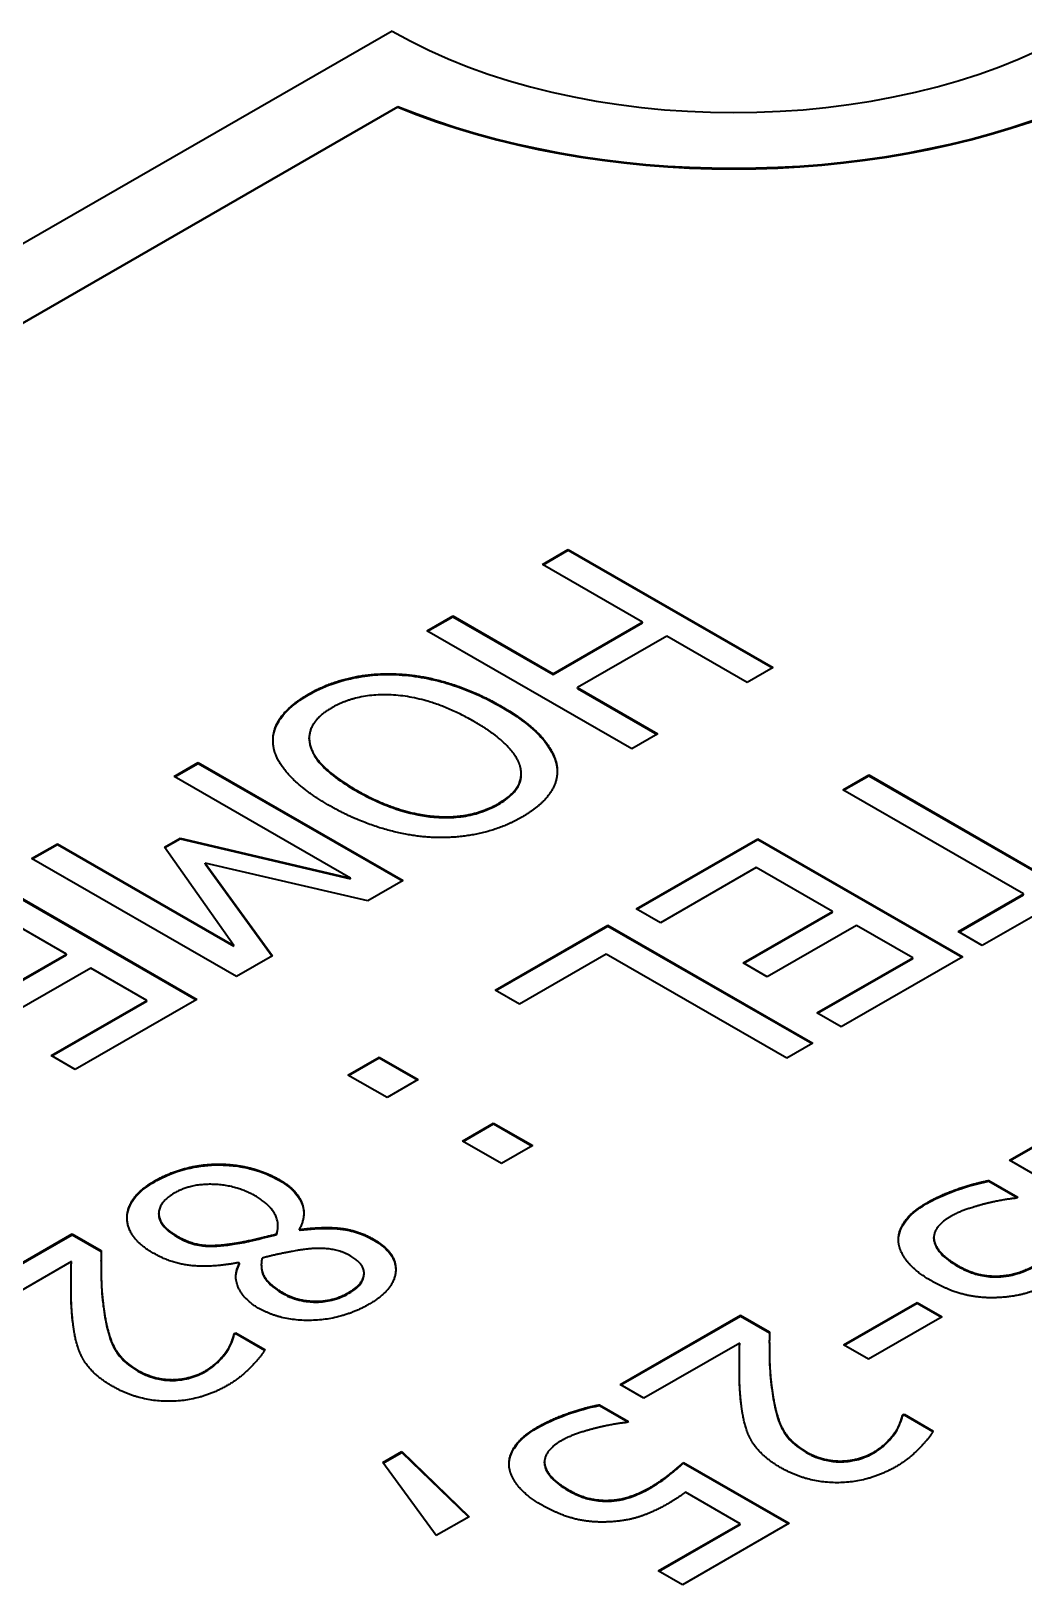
# Model space of a CAD drawing. Header units: millimetres. Extents: x 0 to 1682, y 0 to 1188.
# Drawn here: x 1443.32 to 1447.43, y 1073.48 to 1079.91 of the extents above; entities that cross this region are included whole.
import ezdxf

# ---------------------------------------------------------------- set-up
doc = ezdxf.new("R2010")
doc.units = ezdxf.units.MM
doc.header["$LTSCALE"] = 2
doc.layers.add('가시적인 것(ISO)', color=3, linetype='Continuous', lineweight=40)
doc.layers.add('가시적인 좁은 것(ISO)', color=3, linetype='Continuous', lineweight=35)

msp = doc.modelspace()

# ---------------------------------------------------------------- linework, layer by layer
at = {"layer": '가시적인 것(ISO)'}
for p, q in [((1444.816, 1079.9081), (1405.218, 1057.1051)), ((1405.76, 1057.0915), (1444.8397, 1079.596)), ((1444.8397, 1079.5927), (1405.7623, 1057.0895)), ((1444.8397, 1079.5927), (1444.8397, 1079.596)), ((1445.4376, 1077.7003), (1445.5449, 1077.7621)), ((1445.4404, 1077.6986), (1445.5449, 1077.7588)), ((1445.5449, 1077.7621), (1446.3934, 1077.2734)), ((1445.5449, 1077.7588), (1445.5449, 1077.7621)), ((1445.5449, 1077.7588), (1446.3906, 1077.2718)), ((1445.8529, 1077.4611), (1445.4376, 1077.7003)), ((1444.9597, 1077.4251), (1445.067, 1077.4869)), ((1444.9626, 1077.4234), (1445.067, 1077.4836)), ((1445.067, 1077.4869), (1445.4823, 1077.2477)), ((1445.067, 1077.4836), (1445.067, 1077.4869)), ((1445.067, 1077.4836), (1445.4823, 1077.2444)), ((1445.4823, 1077.2477), (1445.8529, 1077.4611)), ((1445.4823, 1077.2444), (1445.8529, 1077.4578)), ((1445.8529, 1077.4578), (1445.8529, 1077.4611)), ((1445.8082, 1076.9364), (1444.9597, 1077.4251)), ((1445.9533, 1077.4033), (1445.5827, 1077.1899)), ((1446.2861, 1077.2116), (1445.9533, 1077.4033)), ((1445.4823, 1077.2444), (1445.4823, 1077.2477)), ((1446.3934, 1077.2734), (1446.2861, 1077.2116)), ((1445.5827, 1077.1899), (1445.9155, 1076.9982)), ((1445.5827, 1077.1866), (1445.5827, 1077.1899)), ((1445.5827, 1077.1866), (1445.9127, 1076.9966)), ((1444.4723, 1076.9782), (1444.4723, 1076.9815)), ((1445.9155, 1076.9982), (1445.8082, 1076.9364)), ((1443.9125, 1076.822), (1444.0129, 1076.8798)), ((1443.9153, 1076.8204), (1444.0129, 1076.8766)), ((1444.0129, 1076.8798), (1444.8614, 1076.3912)), ((1444.0129, 1076.8766), (1444.0129, 1076.8798)), ((1444.0129, 1076.8766), (1444.8585, 1076.3896)), ((1445.4974, 1076.8659), (1445.4974, 1076.8691)), ((1444.6434, 1076.4011), (1443.9125, 1076.822)), ((1445.3502, 1076.83), (1445.3502, 1076.8333)), ((1446.682, 1076.7667), (1446.7892, 1076.8285)), ((1446.6848, 1076.7651), (1446.7892, 1076.8252)), ((1446.7892, 1076.8285), (1447.5374, 1076.3977)), ((1446.7892, 1076.8252), (1446.7892, 1076.8285)), ((1446.7892, 1076.8252), (1447.5374, 1076.3944)), ((1447.4301, 1076.3359), (1446.682, 1076.7667)), ((1443.3225, 1076.4823), (1443.4297, 1076.544)), ((1443.3253, 1076.4806), (1443.4297, 1076.5408)), ((1443.4297, 1076.544), (1444.1607, 1076.1231)), ((1443.4297, 1076.5408), (1443.4297, 1076.544)), ((1443.4297, 1076.5408), (1444.1607, 1076.1198)), ((1443.8733, 1076.5302), (1443.9379, 1076.5674)), ((1444.1607, 1076.1231), (1443.8733, 1076.5302)), ((1443.8749, 1076.5278), (1443.9379, 1076.5641)), ((1443.9379, 1076.5674), (1444.6434, 1076.4011)), ((1443.9379, 1076.5641), (1443.9379, 1076.5674)), ((1443.9379, 1076.5641), (1444.6434, 1076.3978)), ((1445.8266, 1076.2741), (1446.3306, 1076.5644)), ((1445.8294, 1076.2725), (1446.3306, 1076.5611)), ((1446.3306, 1076.5644), (1447.1791, 1076.0757)), ((1446.3306, 1076.5611), (1446.3306, 1076.5644)), ((1446.3306, 1076.5611), (1447.1763, 1076.0741)), ((1444.171, 1075.9936), (1443.3225, 1076.4823)), ((1444.7149, 1076.3068), (1444.0417, 1076.4633)), ((1444.0417, 1076.4633), (1444.3202, 1076.0796)), ((1444.0417, 1076.46), (1444.0417, 1076.4633)), ((1447.9087, 1076.4959), (1447.2596, 1076.1221)), ((1444.0417, 1076.46), (1444.3185, 1076.0786)), ((1444.6434, 1076.3978), (1444.6434, 1076.4011)), ((1446.3237, 1076.4448), (1445.927, 1076.2163)), ((1446.6387, 1076.2634), (1446.3237, 1076.4448)), ((1443.1588, 1076.388), (1444.0074, 1075.8994)), ((1443.1588, 1076.3847), (1444.0045, 1075.8977)), ((1444.8614, 1076.3912), (1444.7149, 1076.3068)), ((1447.1592, 1076.1799), (1447.4301, 1076.3359)), ((1447.4301, 1076.3326), (1447.4301, 1076.3359)), ((1445.927, 1076.2163), (1445.8266, 1076.2741)), ((1447.162, 1076.1782), (1447.4301, 1076.3326)), ((1443.4669, 1076.0871), (1443.1519, 1076.2684)), ((1445.2421, 1075.9375), (1445.709, 1076.2064)), ((1445.709, 1076.2064), (1446.5575, 1075.7178)), ((1445.709, 1076.2031), (1445.709, 1076.2064)), ((1446.2687, 1076.0504), (1446.6387, 1076.2634)), ((1446.2716, 1076.0487), (1446.6387, 1076.2601)), ((1446.7391, 1076.2056), (1446.3691, 1075.9926)), ((1446.6387, 1076.2601), (1446.6387, 1076.2634)), ((1446.9715, 1076.0718), (1446.7391, 1076.2056)), ((1445.2449, 1075.9359), (1445.709, 1076.2031)), ((1445.709, 1076.2031), (1446.5547, 1075.7161)), ((1447.2596, 1076.1221), (1447.1592, 1076.1799)), ((1443.0969, 1075.874), (1443.4669, 1076.0871)), ((1443.0998, 1075.8724), (1443.4669, 1076.0838)), ((1443.4669, 1076.0838), (1443.4669, 1076.0871)), ((1444.1607, 1076.1198), (1444.1607, 1076.1231)), ((1444.3202, 1076.0796), (1444.171, 1075.9936)), ((1445.7021, 1076.0868), (1445.3425, 1075.8797)), ((1446.4503, 1075.656), (1445.7021, 1076.0868)), ((1443.5673, 1076.0293), (1443.1973, 1075.8162)), ((1443.7997, 1075.8954), (1443.5673, 1076.0293)), ((1446.3691, 1075.9926), (1446.2687, 1076.0504)), ((1446.5747, 1075.8433), (1446.9715, 1076.0718)), ((1446.5776, 1075.8417), (1446.9715, 1076.0685)), ((1447.1791, 1076.0757), (1446.6751, 1075.7855)), ((1446.9715, 1076.0685), (1446.9715, 1076.0718)), ((1443.4029, 1075.6669), (1443.7997, 1075.8954)), ((1443.4058, 1075.6653), (1443.7997, 1075.8922)), ((1444.0074, 1075.8994), (1443.5033, 1075.6091)), ((1443.7997, 1075.8922), (1443.7997, 1075.8954)), ((1445.3425, 1075.8797), (1445.2421, 1075.9375)), ((1446.6751, 1075.7855), (1446.5747, 1075.8433)), ((1446.5575, 1075.7178), (1446.4503, 1075.656)), ((1443.5033, 1075.6091), (1443.4029, 1075.6669)), ((1444.6322, 1075.5863), (1444.7614, 1075.6607)), ((1444.635, 1075.5847), (1444.7614, 1075.6575)), ((1444.7614, 1075.6607), (1444.9237, 1075.5673)), ((1444.7614, 1075.6575), (1444.7614, 1075.6607)), ((1444.7614, 1075.6575), (1444.9209, 1075.5657)), ((1444.7945, 1075.4928), (1444.6322, 1075.5863)), ((1444.9237, 1075.5673), (1444.7945, 1075.4928)), ((1447.3722, 1075.2335), (1447.8701, 1075.5202)), ((1447.3751, 1075.2319), (1447.8701, 1075.517)), ((1445.1066, 1075.3131), (1445.2359, 1075.3875)), ((1445.1095, 1075.3114), (1445.2359, 1075.3842)), ((1445.2359, 1075.3875), (1445.3982, 1075.2941)), ((1445.2359, 1075.3842), (1445.2359, 1075.3875)), ((1445.2359, 1075.3842), (1445.3953, 1075.2924)), ((1445.2689, 1075.2196), (1445.1066, 1075.3131)), ((1445.3982, 1075.2941), (1445.2689, 1075.2196)), ((1447.4706, 1075.1769), (1447.3722, 1075.2335)), ((1447.287, 1075.1496), (1447.4073, 1075.0803)), ((1447.287, 1075.1463), (1447.287, 1075.1496)), ((1447.287, 1075.1463), (1447.4045, 1075.0787)), ((1447.4073, 1075.0803), (1447.3997, 1075.076)), ((1443.8493, 1075.0099), (1443.8493, 1075.0131)), ((1442.9922, 1074.6419), (1443.49, 1074.9286)), ((1442.995, 1074.6403), (1443.49, 1074.9253)), ((1443.49, 1074.9286), (1443.6104, 1074.8593)), ((1443.49, 1074.9253), (1443.49, 1074.9286)), ((1443.49, 1074.9253), (1443.6103, 1074.856)), ((1444.3372, 1074.9245), (1444.3372, 1074.9278)), ((1444.3429, 1074.9584), (1444.3429, 1074.9617)), ((1444.4314, 1074.9488), (1444.4348, 1074.9468)), ((1444.4314, 1074.9455), (1444.4314, 1074.9488)), ((1444.4314, 1074.9455), (1444.4348, 1074.9435)), ((1444.4348, 1074.9435), (1444.4348, 1074.9468)), ((1444.166, 1074.8869), (1444.166, 1074.8902)), ((1447.0591, 1074.9099), (1447.0591, 1074.9132)), ((1447.0601, 1074.8985), (1447.0601, 1074.9017)), ((1443.4873, 1074.8137), (1443.0905, 1074.5853)), ((1443.4873, 1074.8105), (1443.4873, 1074.8137)), ((1443.6101, 1074.8157), (1443.6101, 1074.819)), ((1444.1838, 1074.8078), (1444.1804, 1074.8098)), ((1444.1838, 1074.8045), (1444.1838, 1074.8078)), ((1444.2739, 1074.7975), (1444.2739, 1074.8007)), ((1444.6994, 1074.763), (1444.6994, 1074.7663)), ((1447.3248, 1074.7508), (1447.3248, 1074.754)), ((1446.6846, 1074.4693), (1446.9899, 1074.6451)), ((1446.6875, 1074.4677), (1446.9899, 1074.6419)), ((1446.9899, 1074.6451), (1447.0931, 1074.5857)), ((1446.9899, 1074.6419), (1446.9899, 1074.6451)), ((1446.9899, 1074.6419), (1447.0902, 1074.5841)), ((1445.7598, 1074.305), (1446.2576, 1074.5917)), ((1445.7626, 1074.3034), (1446.2576, 1074.5884)), ((1446.2576, 1074.5917), (1446.3779, 1074.5224)), ((1446.2576, 1074.5884), (1446.2576, 1074.5917)), ((1446.2576, 1074.5884), (1446.3779, 1074.5191)), ((1447.0931, 1074.5857), (1446.7878, 1074.4099)), ((1444.1618, 1074.5156), (1444.168, 1074.5191)), ((1444.1618, 1074.5123), (1444.168, 1074.5159)), ((1444.1618, 1074.5123), (1444.1618, 1074.5156)), ((1444.168, 1074.5191), (1444.289, 1074.4495)), ((1444.168, 1074.5159), (1444.168, 1074.5191)), ((1444.168, 1074.5159), (1444.2876, 1074.447)), ((1446.2549, 1074.4768), (1445.8581, 1074.2484)), ((1446.2549, 1074.4736), (1446.2549, 1074.4768)), ((1446.3777, 1074.4788), (1446.3777, 1074.4821)), ((1446.7878, 1074.4099), (1446.6846, 1074.4693)), ((1445.8581, 1074.2484), (1445.7598, 1074.305)), ((1445.6745, 1074.221), (1445.7948, 1074.1517)), ((1445.6745, 1074.2178), (1445.6745, 1074.221)), ((1445.6745, 1074.2178), (1445.792, 1074.1501)), ((1445.7948, 1074.1517), (1445.7873, 1074.1474)), ((1446.9294, 1074.1787), (1446.9356, 1074.1822)), ((1446.9294, 1074.1754), (1446.9356, 1074.179)), ((1446.9294, 1074.1754), (1446.9294, 1074.1787)), ((1446.9356, 1074.1822), (1447.0566, 1074.1125)), ((1446.9356, 1074.179), (1446.9356, 1074.1822)), ((1446.9356, 1074.179), (1447.0552, 1074.1101)), ((1444.7765, 1073.9819), (1444.8555, 1074.0274)), ((1444.7781, 1073.9796), (1444.8555, 1074.0241)), ((1444.8555, 1074.0274), (1445.134, 1073.7577)), ((1444.8555, 1074.0241), (1444.8555, 1074.0274)), ((1444.8555, 1074.0241), (1445.1319, 1073.7565)), ((1444.9986, 1073.6797), (1444.7765, 1073.9819)), ((1445.4466, 1073.9813), (1445.4466, 1073.9846)), ((1445.4476, 1073.9699), (1445.4476, 1073.9732)), ((1446.0224, 1073.9827), (1446.4598, 1073.7308)), ((1446.0224, 1073.9794), (1446.0224, 1073.9827)), ((1446.0224, 1073.9794), (1446.4569, 1073.7292)), ((1445.7123, 1073.8222), (1445.7123, 1073.8255)), ((1446.2562, 1073.7284), (1446.03, 1073.8587)), ((1445.134, 1073.7577), (1444.9986, 1073.6797)), ((1445.9179, 1073.5336), (1446.2562, 1073.7284)), ((1445.9208, 1073.532), (1446.2562, 1073.7252)), ((1446.4598, 1073.7308), (1446.0176, 1073.4762)), ((1446.2562, 1073.7252), (1446.2562, 1073.7284)), ((1446.0176, 1073.4762), (1445.9179, 1073.5336))]:
    msp.add_line(p, q, dxfattribs=at)
for centre, major_axis, start_param, end_param in [((1446.2302, 1080.7225), (-2, 0), 0.785398, 2.356194), ((1446.2302, 1080.7225), (2.4, 0), 4.094439, 5.330339), ((1446.2302, 1080.7192), (-2.4, 0), 0.952846, 2.188746)]:
    msp.add_ellipse(centre, major_axis=major_axis, ratio=0.575862, start_param=start_param, end_param=end_param, dxfattribs=at)
for points, degree in [([(1444.4687, 1077.1629), (1444.5506, 1077.2101), (1444.7397, 1077.2516), (1444.8442, 1077.2461)], 2), ([(1444.8442, 1077.2461), (1444.9473, 1077.2406), (1445.1626, 1077.1736), (1445.2671, 1077.1134)], 2), ([(1444.3243, 1076.9467), (1444.3147, 1077.0093), (1444.3897, 1077.1174), (1444.4687, 1077.1629)], 2), ([(1444.5657, 1077.1063), (1444.4536, 1077.0418), (1444.4983, 1076.8632), (1444.6654, 1076.767)], 2), ([(1445.1557, 1077.0493), (1444.9886, 1077.1455), (1444.6778, 1077.1709), (1444.5657, 1077.1063)], 2), ([(1445.2671, 1077.1134), (1445.3737, 1077.0521), (1445.4857, 1076.9297), (1445.4974, 1076.8691)], 2), ([(1445.3462, 1076.8636), (1445.3345, 1076.9067), (1445.2382, 1077.0018), (1445.1557, 1077.0493)], 2), ([(1444.554, 1076.7028), (1444.4509, 1076.7622), (1444.3333, 1076.8869), (1444.3243, 1076.9467)], 2), ([(1445.2547, 1076.7096), (1445.3132, 1076.7432), (1445.3578, 1076.818), (1445.3462, 1076.8636)], 2), ([(1445.4974, 1076.8691), (1445.5071, 1076.8097), (1445.4342, 1076.7004), (1445.353, 1076.6537)], 2), ([(1445.4974, 1076.8659), (1445.4987, 1076.8582), (1445.4994, 1076.8505), (1445.4994, 1076.8429)], 3), ([(1444.6654, 1076.767), (1444.7493, 1076.7187), (1444.9136, 1076.6636), (1444.9879, 1076.6573)], 2), ([(1444.9783, 1076.5702), (1444.8758, 1076.5761), (1444.6599, 1076.6418), (1444.554, 1076.7028)], 2), ([(1444.9879, 1076.6573), (1445.0642, 1076.6506), (1445.1983, 1076.6771), (1445.2547, 1076.7096)], 2), ([(1445.353, 1076.6537), (1445.2705, 1076.6062), (1445.078, 1076.565), (1444.9783, 1076.5702)], 2), ([(1443.8325, 1075.148), (1443.8923, 1075.1824), (1444.0291, 1075.2176), (1444.0986, 1075.2172)], 2), ([(1444.0986, 1075.2172), (1444.1673, 1075.2172), (1444.2959, 1075.1836), (1444.3489, 1075.1531)], 2), ([(1443.8256, 1074.8494), (1443.7169, 1074.912), (1443.7197, 1075.083), (1443.8325, 1075.148)], 2), ([(1444.2485, 1075.0858), (1444.1715, 1075.1301), (1443.9824, 1075.1369), (1443.9157, 1075.0985)], 2), ([(1444.3489, 1075.1531), (1444.4176, 1075.1135), (1444.463, 1075.0066), (1444.4314, 1074.9488)], 2), ([(1447.0277, 1075.0558), (1447.0855, 1075.089), (1447.2244, 1075.1381), (1447.287, 1075.1496)], 2), ([(1443.9157, 1075.0985), (1443.8476, 1075.0593), (1443.851, 1074.9622), (1443.9253, 1074.9195)], 2), ([(1444.3372, 1074.9278), (1444.3516, 1074.9717), (1444.3069, 1075.0521), (1444.2485, 1075.0858)], 2), ([(1446.9129, 1074.8938), (1446.9088, 1074.9358), (1446.9652, 1075.0197), (1447.0277, 1075.0558)], 2), ([(1447.267, 1075.0518), (1447.2237, 1075.0403), (1447.1577, 1075.0173), (1447.1247, 1074.9983)], 2), ([(1447.3997, 1075.076), (1447.3777, 1075.0744), (1447.3062, 1075.0617), (1447.267, 1075.0518)], 2), ([(1447.1247, 1074.9983), (1447.0924, 1074.9797), (1447.0552, 1074.9298), (1447.0601, 1074.9017)], 2), ([(1443.9253, 1074.9195), (1443.9776, 1074.8894), (1444.0786, 1074.8763), (1444.166, 1074.8902)], 2), ([(1444.166, 1074.8902), (1444.1955, 1074.8945), (1444.2822, 1074.9151), (1444.3372, 1074.9278)], 2), ([(1444.3372, 1074.9245), (1444.3409, 1074.9358), (1444.3429, 1074.9471), (1444.3429, 1074.9584)], 3), ([(1444.4348, 1074.9468), (1444.5304, 1074.9599), (1444.6748, 1074.9432), (1444.7394, 1074.906)], 2), ([(1443.6104, 1074.8593), (1443.6097, 1074.7979), (1443.6124, 1074.6862), (1443.62, 1074.6296)], 2), ([(1444.4438, 1074.8632), (1444.4176, 1074.8593), (1444.3145, 1074.8387), (1444.2767, 1074.828)], 2), ([(1444.6446, 1074.8363), (1444.6026, 1074.8605), (1444.5057, 1074.872), (1444.4438, 1074.8632)], 2), ([(1444.7394, 1074.906), (1444.835, 1074.851), (1444.8254, 1074.6981), (1444.7195, 1074.6371)], 2), ([(1447.0463, 1074.7354), (1446.9851, 1074.7707), (1446.9177, 1074.8522), (1446.9129, 1074.8938)], 2), ([(1447.0591, 1074.9099), (1447.0591, 1074.9061), (1447.0594, 1074.9023), (1447.0601, 1074.8985)], 3), ([(1447.0601, 1074.9017), (1447.0656, 1074.8756), (1447.1116, 1074.8245), (1447.157, 1074.7984)], 2), ([(1443.4935, 1074.5639), (1443.4859, 1074.6268), (1443.4859, 1074.771), (1443.4873, 1074.8137)], 2), ([(1444.1804, 1074.8098), (1444.0759, 1074.7892), (1443.904, 1074.8042), (1443.8256, 1074.8494)], 2), ([(1444.2609, 1074.6217), (1444.2038, 1074.6546), (1444.1556, 1074.7551), (1444.1838, 1074.8078)], 2), ([(1444.1686, 1074.75), (1444.1689, 1074.7685), (1444.1743, 1074.7867), (1444.1838, 1074.8045)], 3), ([(1444.2767, 1074.828), (1444.267, 1074.7789), (1444.3138, 1074.7132), (1444.3654, 1074.6835)], 2), ([(1444.6363, 1074.6858), (1444.6954, 1074.7199), (1444.703, 1074.8027), (1444.6446, 1074.8363)], 2), ([(1447.157, 1074.7984), (1447.2024, 1074.7722), (1447.2835, 1074.7524), (1447.3248, 1074.754)], 2), ([(1447.3248, 1074.754), (1447.3695, 1074.7552), (1447.4548, 1074.7837), (1447.4967, 1074.8079)], 2), ([(1447.3344, 1074.6653), (1447.2622, 1074.6602), (1447.1233, 1074.6911), (1447.0463, 1074.7354)], 2), ([(1447.5744, 1074.7425), (1447.5125, 1074.7069), (1447.4052, 1074.6697), (1447.3344, 1074.6653)], 2), ([(1444.3654, 1074.6835), (1444.4224, 1074.6506), (1444.5717, 1074.6486), (1444.6363, 1074.6858)], 2), ([(1443.62, 1074.6296), (1443.6344, 1074.5152), (1443.6949, 1074.4027), (1443.763, 1074.3635)], 2), ([(1444.7195, 1074.6371), (1444.6095, 1074.5738), (1444.3557, 1074.5671), (1444.2609, 1074.6217)], 2), ([(1443.5313, 1074.4186), (1443.5141, 1074.4514), (1443.4976, 1074.5259), (1443.4935, 1074.5639)], 2), ([(1444.1309, 1074.4439), (1444.144, 1074.4625), (1444.1584, 1074.5025), (1444.1618, 1074.5156)], 2), ([(1446.261, 1074.227), (1446.2535, 1074.2899), (1446.2535, 1074.4341), (1446.2549, 1074.4768)], 2), ([(1446.3779, 1074.5224), (1446.3772, 1074.461), (1446.38, 1074.3493), (1446.3876, 1074.2927)], 2), ([(1443.6592, 1074.2966), (1443.609, 1074.3255), (1443.5471, 1074.3865), (1443.5313, 1074.4186)], 2), ([(1444.0422, 1074.3619), (1444.0711, 1074.3786), (1444.1151, 1074.4213), (1444.1309, 1074.4439)], 2), ([(1444.289, 1074.4495), (1444.2725, 1074.4201), (1444.1866, 1074.3318), (1444.133, 1074.301)], 2), ([(1443.763, 1074.3635), (1443.7988, 1074.3429), (1443.8737, 1074.3243), (1443.9095, 1074.3251)], 2), ([(1443.9095, 1074.3251), (1443.9452, 1074.3259), (1444.0126, 1074.3449), (1444.0422, 1074.3619)], 2), ([(1444.133, 1074.301), (1444.0202, 1074.236), (1443.7665, 1074.2348), (1443.6592, 1074.2966)], 2), ([(1446.3876, 1074.2927), (1446.402, 1074.1783), (1446.4625, 1074.0658), (1446.5306, 1074.0266)], 2), ([(1445.4153, 1074.1272), (1445.473, 1074.1605), (1445.6119, 1074.2096), (1445.6745, 1074.221)], 2), ([(1446.2989, 1074.0817), (1446.2817, 1074.1145), (1446.2652, 1074.189), (1446.261, 1074.227)], 2), ([(1445.7873, 1074.1474), (1445.7653, 1074.1458), (1445.6937, 1074.1331), (1445.6546, 1074.1232)], 2), ([(1446.8985, 1074.107), (1446.9115, 1074.1256), (1446.926, 1074.1656), (1446.9294, 1074.1787)], 2), ([(1445.3004, 1073.9652), (1445.2963, 1074.0072), (1445.3527, 1074.0912), (1445.4153, 1074.1272)], 2), ([(1445.6546, 1074.1232), (1445.6112, 1074.1117), (1445.5452, 1074.0888), (1445.5122, 1074.0698)], 2), ([(1446.8098, 1074.025), (1446.8386, 1074.0417), (1446.8827, 1074.0844), (1446.8985, 1074.107)], 2), ([(1447.0566, 1074.1125), (1447.0401, 1074.0832), (1446.9542, 1073.9949), (1446.9005, 1073.964)], 2), ([(1445.5122, 1074.0698), (1445.4799, 1074.0512), (1445.4428, 1074.0013), (1445.4476, 1073.9732)], 2), ([(1446.4268, 1073.9597), (1446.3766, 1073.9886), (1446.3147, 1074.0496), (1446.2989, 1074.0817)], 2), ([(1446.5306, 1074.0266), (1446.5663, 1074.006), (1446.6413, 1073.9874), (1446.6771, 1073.9882)], 2), ([(1446.6771, 1073.9882), (1446.7128, 1073.989), (1446.7802, 1074.008), (1446.8098, 1074.025)], 2), ([(1445.4338, 1073.8068), (1445.3726, 1073.8421), (1445.3052, 1073.9237), (1445.3004, 1073.9652)], 2), ([(1445.4466, 1073.9813), (1445.4466, 1073.9775), (1445.4469, 1073.9737), (1445.4476, 1073.9699)], 3), ([(1445.4476, 1073.9732), (1445.4531, 1073.947), (1445.4992, 1073.8959), (1445.5445, 1073.8698)], 2), ([(1445.8842, 1073.8793), (1445.9275, 1073.9043), (1446.0018, 1073.9637), (1446.0224, 1073.9827)], 2), ([(1446.9005, 1073.964), (1446.7878, 1073.8991), (1446.534, 1073.8979), (1446.4268, 1073.9597)], 2), ([(1445.5445, 1073.8698), (1445.5899, 1073.8437), (1445.6711, 1073.8239), (1445.7123, 1073.8255)], 2), ([(1445.7123, 1073.8255), (1445.757, 1073.8266), (1445.8423, 1073.8552), (1445.8842, 1073.8793)], 2), ([(1446.03, 1073.8587), (1446.0135, 1073.846), (1445.9771, 1073.8227), (1445.9619, 1073.814)], 2), ([(1445.7219, 1073.7368), (1445.6497, 1073.7316), (1445.5108, 1073.7625), (1445.4338, 1073.8068)], 2), ([(1445.9619, 1073.814), (1445.9, 1073.7783), (1445.7928, 1073.7411), (1445.7219, 1073.7368)], 2)]:
    msp.add_open_spline(points, degree=degree, dxfattribs=at)
for points, knots in [([(1444.4687, 1077.1597), (1444.4981, 1077.1766), (1444.5303, 1077.1919), (1444.5984, 1077.2165), (1444.6333, 1077.2259), (1444.727, 1077.2429), (1444.785, 1077.246), (1444.8442, 1077.2428)], [-0.1046767, -0.1046767, -0.1046767, -0.1046767, -0.0736384, -0.0736384, -0.0445438, -0.0445438, 0, 0, 0, 0]), ([(1444.8442, 1077.2428), (1444.8797, 1077.2409), (1444.9145, 1077.2366), (1444.9903, 1077.2226), (1445.0269, 1077.2126), (1445.1333, 1077.1795), (1445.2042, 1077.1464), (1445.2671, 1077.1102)], [-0.1100798, -0.1100798, -0.1100798, -0.1100798, -0.0906646, -0.0906646, -0.0667459, -0.0667459, 0, 0, 0, 0]), ([(1444.3224, 1076.9703), (1444.3225, 1076.982), (1444.3239, 1076.9937), (1444.3333, 1077.0314), (1444.3456, 1077.0509), (1444.3803, 1077.0994), (1444.4199, 1077.1315), (1444.4687, 1077.1597)], [-0.075688, -0.075688, -0.075688, -0.075688, -0.06834673, -0.06834673, -0.05181732, -0.05181732, 0, 0, 0, 0]), ([(1445.2671, 1077.1102), (1445.3654, 1077.0535), (1445.4117, 1077.0084), (1445.4679, 1076.944), (1445.4897, 1076.9059), (1445.4974, 1076.8659)], [-0.09391982, -0.09391982, -0.09391982, -0.09391982, -0.05243816, -0.05243816, 0, 0, 0, 0]), ([(1444.4723, 1076.9782), (1444.4723, 1076.9744), (1444.4725, 1076.9706), (1444.4765, 1076.9311), (1444.4963, 1076.9012), (1444.55, 1076.8373), (1444.6065, 1076.7976), (1444.6654, 1076.7637)], [-0.09541994, -0.09541994, -0.09541994, -0.09541994, -0.09225533, -0.09225533, -0.0625286, -0.0625286, 0, 0, 0, 0]), ([(1445.2547, 1076.7063), (1445.276, 1076.7185), (1445.2952, 1076.7321), (1445.3283, 1076.7639), (1445.3372, 1076.7788), (1445.3477, 1076.8034), (1445.3502, 1076.8167), (1445.3502, 1076.83)], [-0.05992933, -0.05992933, -0.05992933, -0.05992933, -0.04628809, -0.04628809, -0.03078347, -0.03078347, -0.01327324, -0.01327324, -0.01327324, -0.01327324]), ([(1444.6654, 1076.7637), (1444.7224, 1076.7309), (1444.7872, 1076.7004), (1444.8996, 1076.6672), (1444.943, 1076.6578), (1444.9879, 1076.654)], [-0.09480519, -0.09480519, -0.09480519, -0.09480519, -0.034041, -0.034041, 0, 0, 0, 0]), ([(1444.9879, 1076.654), (1445.0155, 1076.6516), (1445.0433, 1076.651), (1445.0978, 1076.6545), (1445.1236, 1076.6583), (1445.1886, 1076.6739), (1445.2238, 1076.6885), (1445.2547, 1076.7063)], [-0.07370367, -0.07370367, -0.07370367, -0.07370367, -0.05284337, -0.05284337, -0.03273597, -0.03273597, 0, 0, 0, 0]), ([(1443.8325, 1075.1447), (1443.8541, 1075.1572), (1443.8777, 1075.1686), (1443.9331, 1075.1899), (1443.9593, 1075.1968), (1444.0176, 1075.2097), (1444.0574, 1075.2142), (1444.0986, 1075.214)], [-0.06057937, -0.06057937, -0.06057937, -0.06057937, -0.04691584, -0.04691584, -0.03086619, -0.03086619, 0, 0, 0, 0]), ([(1444.0986, 1075.214), (1444.1214, 1075.214), (1444.1439, 1075.2126), (1444.1958, 1075.206), (1444.2185, 1075.2006), (1444.2757, 1075.1856), (1444.3146, 1075.1696), (1444.3489, 1075.1498)], [-0.055253, -0.055253, -0.055253, -0.055253, -0.04713074, -0.04713074, -0.03633603, -0.03633603, 0, 0, 0, 0]), ([(1443.7183, 1074.9937), (1443.7183, 1074.994), (1443.7183, 1074.9944), (1443.7189, 1075.0212), (1443.7274, 1075.0468), (1443.7652, 1075.0991), (1443.7955, 1075.1234), (1443.8325, 1075.1447)], [-0.07416833, -0.07416833, -0.07416833, -0.07416833, -0.07373594, -0.07373594, -0.03919898, -0.03919898, 0, 0, 0, 0]), ([(1444.3489, 1075.1498), (1444.3772, 1075.1335), (1444.4003, 1075.1151), (1444.431, 1075.0776), (1444.4444, 1075.0551), (1444.4493, 1075.0231), (1444.4497, 1075.018), (1444.4498, 1075.013)], [-0.11622312, -0.11622312, -0.11622312, -0.11622312, -0.07193275, -0.07193275, -0.03671826, -0.03671826, -0.03009537, -0.03009537, -0.03009537, -0.03009537]), ([(1447.0277, 1075.0525), (1447.0809, 1075.0831), (1447.1296, 1075.1013), (1447.1961, 1075.1249), (1447.2409, 1075.1379), (1447.287, 1075.1463)], [-0.05861252, -0.05861252, -0.05861252, -0.05861252, -0.03626951, -0.03626951, 0, 0, 0, 0]), ([(1446.9124, 1074.9029), (1446.9126, 1074.9135), (1446.9143, 1074.924), (1446.9233, 1074.9536), (1446.9329, 1074.9689), (1446.9599, 1075.0066), (1446.9905, 1075.0311), (1447.0277, 1075.0525)], [-0.06056554, -0.06056554, -0.06056554, -0.06056554, -0.05307498, -0.05307498, -0.03947407, -0.03947407, 0, 0, 0, 0]), ([(1443.8493, 1075.0099), (1443.8493, 1075.0095), (1443.8493, 1075.009), (1443.8495, 1074.9976), (1443.8524, 1074.9825), (1443.8793, 1074.9466), (1443.9007, 1074.9304), (1443.9253, 1074.9162)], [-0.05182603, -0.05182603, -0.05182603, -0.05182603, -0.0508983, -0.0508983, -0.02606569, -0.02606569, 0, 0, 0, 0]), ([(1444.166, 1074.8869), (1444.1896, 1074.8904), (1444.2165, 1074.8962), (1444.2715, 1074.9093), (1444.3043, 1074.917), (1444.3372, 1074.9245)], [-0.04469666, -0.04469666, -0.04469666, -0.04469666, -0.02652761, -0.02652761, 0, 0, 0, 0]), ([(1444.4348, 1074.9435), (1444.4749, 1074.949), (1444.5171, 1074.9524), (1444.6007, 1074.9502), (1444.6289, 1074.9447), (1444.6817, 1074.9317), (1444.7125, 1074.9183), (1444.7394, 1074.9027)], [-0.05713159, -0.05713159, -0.05713159, -0.05713159, -0.04306073, -0.04306073, -0.0285692, -0.0285692, 0, 0, 0, 0]), ([(1443.9253, 1074.9162), (1443.9444, 1074.9052), (1443.9664, 1074.8948), (1444.0142, 1074.8806), (1444.0336, 1074.8785), (1444.0828, 1074.8763), (1444.1235, 1074.8802), (1444.166, 1074.8869)], [-0.06276564, -0.06276564, -0.06276564, -0.06276564, -0.04780755, -0.04780755, -0.03301806, -0.03301806, 0, 0, 0, 0]), ([(1444.7394, 1074.9027), (1444.769, 1074.8857), (1444.7929, 1074.8663), (1444.8233, 1074.8236), (1444.8301, 1074.8022), (1444.8304, 1074.7802)], [-0.12921529, -0.12921529, -0.12921529, -0.12921529, -0.09902146, -0.09902146, -0.07137623, -0.07137623, -0.07137623, -0.07137623]), ([(1447.0601, 1074.8985), (1447.0648, 1074.8758), (1447.0788, 1074.8576), (1447.1058, 1074.8277), (1447.1307, 1074.8103), (1447.157, 1074.7951)], [-0.04388084, -0.04388084, -0.04388084, -0.04388084, -0.02795964, -0.02795964, 0, 0, 0, 0]), ([(1443.4935, 1074.5606), (1443.486, 1074.6231), (1443.4859, 1074.6765), (1443.4859, 1074.7304), (1443.4861, 1074.7752), (1443.4873, 1074.8105)], [-0.07123113, -0.07123113, -0.07123113, -0.07123113, -0.04596272, -0.04596272, 0, 0, 0, 0]), ([(1443.6101, 1074.8157), (1443.6101, 1074.7809), (1443.6107, 1074.755), (1443.612, 1074.7013), (1443.615, 1074.6638), (1443.62, 1074.6263)], [-0.06993848, -0.06993848, -0.06993848, -0.06993848, -0.04889198, -0.04889198, 0, 0, 0, 0]), ([(1444.2739, 1074.7975), (1444.2739, 1074.7915), (1444.2743, 1074.7856), (1444.2774, 1074.7671), (1444.2821, 1074.7545), (1444.2978, 1074.7324), (1444.3157, 1074.7088), (1444.3654, 1074.6802)], [-0.140312, -0.140312, -0.140312, -0.140312, -0.1125036, -0.1125036, -0.0527141, -0.0527141, 0, 0, 0, 0]), ([(1447.157, 1074.7951), (1447.1729, 1074.7859), (1447.1906, 1074.777), (1447.2228, 1074.7645), (1447.2386, 1074.7595), (1447.2799, 1074.7516), (1447.3021, 1074.7499), (1447.3248, 1074.7508)], [-0.05405512, -0.05405512, -0.05405512, -0.05405512, -0.03261297, -0.03261297, -0.01706878, -0.01706878, 0, 0, 0, 0]), ([(1447.3248, 1074.7508), (1447.3398, 1074.7512), (1447.3546, 1074.7527), (1447.3897, 1074.7589), (1447.4052, 1074.7639), (1447.4431, 1074.7766), (1447.4714, 1074.79), (1447.4967, 1074.8046)], [-0.0370555, -0.0370555, -0.0370555, -0.0370555, -0.03287275, -0.03287275, -0.02685488, -0.02685488, 0, 0, 0, 0]), ([(1444.6363, 1074.6826), (1444.6479, 1074.6893), (1444.6585, 1074.6965), (1444.676, 1074.7116), (1444.683, 1074.7193), (1444.6976, 1074.742), (1444.6994, 1074.7545), (1444.6994, 1074.763)], [-0.05867166, -0.05867166, -0.05867166, -0.05867166, -0.05189461, -0.05189461, -0.04562209, -0.04562209, -0.03456441, -0.03456441, -0.03456441, -0.03456441]), ([(1444.3654, 1074.6802), (1444.3763, 1074.6739), (1444.3883, 1074.6682), (1444.4136, 1074.6587), (1444.4266, 1074.655), (1444.4663, 1074.647), (1444.4887, 1074.6462), (1444.5246, 1074.6464), (1444.5458, 1074.6491), (1444.5926, 1074.6607), (1444.6159, 1074.6708), (1444.6363, 1074.6826)], [-0.05989215, -0.05989215, -0.05989215, -0.05989215, -0.05404353, -0.05404353, -0.04852632, -0.04852632, -0.03817621, -0.03817621, -0.02161121, -0.02161121, 0, 0, 0, 0]), ([(1443.62, 1074.6263), (1443.6353, 1074.5049), (1443.6608, 1074.4579), (1443.6991, 1074.4053), (1443.7268, 1074.3811), (1443.763, 1074.3603)], [-0.07427586, -0.07427586, -0.07427586, -0.07427586, -0.03840956, -0.03840956, 0, 0, 0, 0]), ([(1444.1309, 1074.4406), (1444.1439, 1074.4591), (1444.1493, 1074.474), (1444.1549, 1074.4895), (1444.1591, 1074.5018), (1444.1618, 1074.5123)], [-0.02081777, -0.02081777, -0.02081777, -0.02081777, -0.01379429, -0.01379429, 0, 0, 0, 0]), ([(1446.261, 1074.2237), (1446.2535, 1074.2862), (1446.2535, 1074.3396), (1446.2535, 1074.3935), (1446.2537, 1074.4383), (1446.2549, 1074.4736)], [-0.07123113, -0.07123113, -0.07123113, -0.07123113, -0.04596272, -0.04596272, 0, 0, 0, 0]), ([(1446.3777, 1074.4788), (1446.3777, 1074.444), (1446.3782, 1074.4181), (1446.3795, 1074.3644), (1446.3826, 1074.3269), (1446.3876, 1074.2894)], [-0.06993848, -0.06993848, -0.06993848, -0.06993848, -0.04889198, -0.04889198, 0, 0, 0, 0]), ([(1444.0422, 1074.3587), (1444.0698, 1074.3746), (1444.0862, 1074.39), (1444.1076, 1074.4108), (1444.1202, 1074.4254), (1444.1309, 1074.4406)], [-0.03148889, -0.03148889, -0.03148889, -0.03148889, -0.02135379, -0.02135379, 0, 0, 0, 0]), ([(1443.763, 1074.3603), (1443.7764, 1074.3526), (1443.791, 1074.3454), (1443.8153, 1074.3363), (1443.8308, 1074.331), (1443.8705, 1074.3233), (1443.8897, 1074.3214), (1443.9095, 1074.3218)], [-0.06223784, -0.06223784, -0.06223784, -0.06223784, -0.03135472, -0.03135472, -0.014809, -0.014809, 0, 0, 0, 0]), ([(1443.9095, 1074.3218), (1443.9214, 1074.3221), (1443.9332, 1074.3231), (1443.9599, 1074.3271), (1443.9718, 1074.3301), (1444.0026, 1074.3388), (1444.0236, 1074.3479), (1444.0422, 1074.3587)], [-0.03025866, -0.03025866, -0.03025866, -0.03025866, -0.02572677, -0.02572677, -0.01975902, -0.01975902, 0, 0, 0, 0]), ([(1446.3876, 1074.2894), (1446.4029, 1074.168), (1446.4284, 1074.121), (1446.4667, 1074.0684), (1446.4944, 1074.0442), (1446.5306, 1074.0233)], [-0.07427586, -0.07427586, -0.07427586, -0.07427586, -0.03840956, -0.03840956, 0, 0, 0, 0]), ([(1445.4153, 1074.1239), (1445.4684, 1074.1545), (1445.5171, 1074.1728), (1445.5836, 1074.1963), (1445.6284, 1074.2093), (1445.6745, 1074.2178)], [-0.05861252, -0.05861252, -0.05861252, -0.05861252, -0.03626951, -0.03626951, 0, 0, 0, 0]), ([(1446.8985, 1074.1037), (1446.9114, 1074.1222), (1446.9169, 1074.1371), (1446.9225, 1074.1526), (1446.9267, 1074.1649), (1446.9294, 1074.1754)], [-0.02081777, -0.02081777, -0.02081777, -0.02081777, -0.01379429, -0.01379429, 0, 0, 0, 0]), ([(1445.2999, 1073.9743), (1445.3001, 1073.9849), (1445.3018, 1073.9955), (1445.3108, 1074.0251), (1445.3204, 1074.0403), (1445.3474, 1074.078), (1445.378, 1074.1025), (1445.4153, 1074.1239)], [-0.06056554, -0.06056554, -0.06056554, -0.06056554, -0.05307498, -0.05307498, -0.03947407, -0.03947407, 0, 0, 0, 0]), ([(1446.8098, 1074.0218), (1446.8374, 1074.0377), (1446.8538, 1074.0531), (1446.8752, 1074.0739), (1446.8878, 1074.0885), (1446.8985, 1074.1037)], [-0.03148889, -0.03148889, -0.03148889, -0.03148889, -0.02135379, -0.02135379, 0, 0, 0, 0]), ([(1446.5306, 1074.0233), (1446.5439, 1074.0157), (1446.5586, 1074.0085), (1446.5829, 1073.9994), (1446.5984, 1073.9941), (1446.638, 1073.9864), (1446.6573, 1073.9845), (1446.6771, 1073.9849)], [-0.06223784, -0.06223784, -0.06223784, -0.06223784, -0.03135472, -0.03135472, -0.014809, -0.014809, 0, 0, 0, 0]), ([(1446.6771, 1073.9849), (1446.689, 1073.9852), (1446.7007, 1073.9862), (1446.7275, 1073.9902), (1446.7394, 1073.9932), (1446.7702, 1074.0019), (1446.7911, 1074.011), (1446.8098, 1074.0218)], [-0.03025866, -0.03025866, -0.03025866, -0.03025866, -0.02572677, -0.02572677, -0.01975902, -0.01975902, 0, 0, 0, 0]), ([(1445.4476, 1073.9699), (1445.4523, 1073.9473), (1445.4663, 1073.9291), (1445.4933, 1073.8991), (1445.5182, 1073.8817), (1445.5445, 1073.8665)], [-0.04388084, -0.04388084, -0.04388084, -0.04388084, -0.02795964, -0.02795964, 0, 0, 0, 0]), ([(1445.8842, 1073.876), (1445.927, 1073.9007), (1445.9547, 1073.9227), (1445.983, 1073.9454), (1446.0056, 1073.9639), (1446.0224, 1073.9794)], [-0.03682437, -0.03682437, -0.03682437, -0.03682437, -0.0238375, -0.0238375, 0, 0, 0, 0]), ([(1445.5445, 1073.8665), (1445.5604, 1073.8574), (1445.5781, 1073.8484), (1445.6103, 1073.836), (1445.6262, 1073.8309), (1445.6675, 1073.8231), (1445.6896, 1073.8213), (1445.7123, 1073.8222)], [-0.05405512, -0.05405512, -0.05405512, -0.05405512, -0.03261297, -0.03261297, -0.01706878, -0.01706878, 0, 0, 0, 0]), ([(1445.7123, 1073.8222), (1445.7274, 1073.8226), (1445.7421, 1073.8241), (1445.7772, 1073.8303), (1445.7927, 1073.8353), (1445.8306, 1073.848), (1445.8589, 1073.8615), (1445.8842, 1073.876)], [-0.0370555, -0.0370555, -0.0370555, -0.0370555, -0.03287275, -0.03287275, -0.02685488, -0.02685488, 0, 0, 0, 0])]:
    msp.add_open_spline(points, degree=3, knots=knots, dxfattribs=at)
at = {"layer": '가시적인 좁은 것(ISO)'}
for p, q in [((1444.8442, 1077.2428), (1444.8442, 1077.2461)), ((1444.4687, 1077.1597), (1444.4687, 1077.1629)), ((1445.2671, 1077.1102), (1445.2671, 1077.1134)), ((1444.6654, 1076.7637), (1444.6654, 1076.767)), ((1444.9879, 1076.654), (1444.9879, 1076.6573)), ((1445.2547, 1076.7063), (1445.2547, 1076.7096)), ((1444.0986, 1075.214), (1444.0986, 1075.2172)), ((1443.8325, 1075.1447), (1443.8325, 1075.148)), ((1444.3489, 1075.1498), (1444.3489, 1075.1531)), ((1447.0277, 1075.0525), (1447.0277, 1075.0558)), ((1443.9253, 1074.9162), (1443.9253, 1074.9195)), ((1444.7394, 1074.9027), (1444.7394, 1074.906)), ((1447.157, 1074.7951), (1447.157, 1074.7984)), ((1444.3654, 1074.6802), (1444.3654, 1074.6835)), ((1444.6363, 1074.6826), (1444.6363, 1074.6858)), ((1443.62, 1074.6263), (1443.62, 1074.6296)), ((1444.1309, 1074.4406), (1444.1309, 1074.4439)), ((1443.763, 1074.3603), (1443.763, 1074.3635)), ((1444.0422, 1074.3587), (1444.0422, 1074.3619)), ((1443.9095, 1074.3218), (1443.9095, 1074.3251)), ((1446.3876, 1074.2894), (1446.3876, 1074.2927)), ((1445.4153, 1074.1239), (1445.4153, 1074.1272)), ((1446.8985, 1074.1037), (1446.8985, 1074.107)), ((1446.5306, 1074.0233), (1446.5306, 1074.0266)), ((1446.8098, 1074.0218), (1446.8098, 1074.025)), ((1446.6771, 1073.9849), (1446.6771, 1073.9882)), ((1445.5445, 1073.8665), (1445.5445, 1073.8698)), ((1445.8842, 1073.876), (1445.8842, 1073.8793))]:
    msp.add_line(p, q, dxfattribs=at)

doc.saveas('drawing.dxf')
